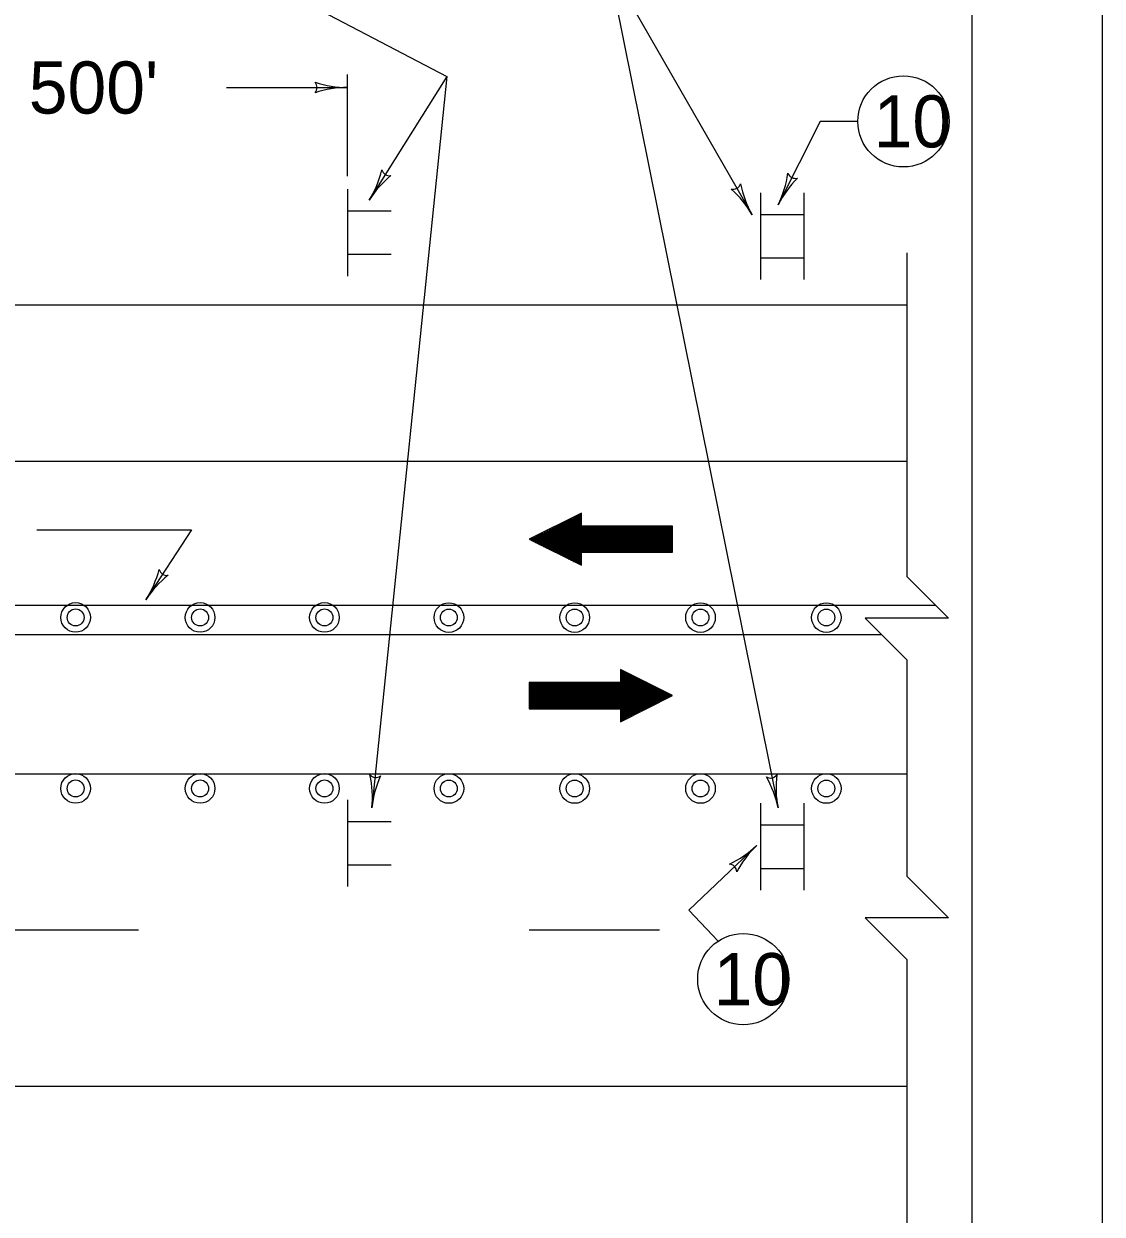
# Model space of a CAD drawing. Extents: x 1000 to 1036.3, y 1000 to 1022.
# Drawn here: x 1031.861 to 1036, y 1012.859 to 1017.429 of the extents above; entities that cross this region are included whole.
import ezdxf

# ---------------------------------------------------------------- set-up
doc = ezdxf.new("R2010")
doc.units = 0
doc.layers.add('Level 1', color=7, linetype='Continuous')

msp = doc.modelspace()

# ---------------------------------------------------------------- linework, layer by layer
at = {"layer": 'Level 1'}
for p, q in [((1036, 1022), (1036, 1000)), ((1035.5, 1021.5), (1035.5, 1000.5)), ((1034.1034, 1017.6582), (1034.6562, 1016.6964)), ((1034.1034, 1017.6582), (1034.7557, 1014.4192)), ((1033.4843, 1017.227), (1033.1969, 1014.4192)), ((1033.1034, 1016.7943), (1033.1034, 1016.461)), ((1034.6883, 1016.7807), (1034.6883, 1016.4473)), ((1033.1034, 1016.711), (1033.2701, 1016.711)), ((1034.6883, 1016.6973), (1034.855, 1016.6973)), ((1033.1034, 1016.5443), (1033.2701, 1016.5443)), ((1034.6883, 1016.5307), (1034.855, 1016.5307)), ((1007.25, 1016.35), (1035.25, 1016.35)), ((1007.25, 1015.75), (1035.25, 1015.75)), ((1029.0152, 1015.1973), (1035.3597, 1015.1973)), ((1029.0689, 1015.0841), (1035.1529, 1015.0841)), ((1028.2038, 1014.55), (1035.25, 1014.55)), ((1033.1034, 1014.45), (1033.1034, 1014.1167)), ((1034.6883, 1014.4366), (1034.6883, 1014.1033)), ((1033.1034, 1014.3667), (1033.2701, 1014.3667)), ((1034.6883, 1014.3533), (1034.855, 1014.3533)), ((1033.1034, 1014.2), (1033.2701, 1014.2)), ((1034.6883, 1014.1866), (1034.855, 1014.1866)), ((1031.801, 1013.95), (1032.301, 1013.95)), ((1033.801, 1013.95), (1034.301, 1013.95)), ((1007.25, 1013.35), (1035.25, 1013.35))]:
    msp.add_line(p, q, dxfattribs=at)
for points in [[(1032.0693, 1017.9677), (1033.4843, 1017.227), (1033.1859, 1016.7517)], [(1033.1034, 1016.8443), (1033.1034, 1017.2347)], [(1032.6387, 1017.1847), (1033.1034, 1017.1847)], [(1035.062, 1017.0548), (1034.9168, 1017.0548), (1034.7558, 1016.7344)], [(1034.855, 1016.7807), (1034.855, 1016.4473)], [(1035.25, 1016.55), (1035.25, 1015.307), (1035.41, 1015.147), (1035.09, 1015.147), (1035.25, 1014.987), (1035.25, 1014.1572), (1035.41, 1013.9972), (1035.09, 1013.9972), (1035.25, 1013.8372), (1035.25, 1012.75), (1035.25, 1012.55)], [(1033.9164, 1015.5079), (1034.001, 1015.5079)], [(1033.9164, 1015.5079), (1034.001, 1015.5079)], [(1033.9264, 1015.5129), (1034.001, 1015.5129)], [(1033.9364, 1015.5179), (1034.001, 1015.5179)], [(1033.9463, 1015.5229), (1034.001, 1015.5229)], [(1033.9563, 1015.5279), (1034.001, 1015.5279)], [(1033.9663, 1015.5329), (1034.001, 1015.5329)], [(1033.9763, 1015.5379), (1034.001, 1015.5379)], [(1033.9862, 1015.5429), (1034.001, 1015.5429)], [(1033.9962, 1015.5479), (1034.001, 1015.5479)], [(1031.9099, 1015.4868), (1032.5036, 1015.4868), (1032.3291, 1015.2182)], [(1033.8268, 1015.4629), (1034.351, 1015.4629)], [(1033.8368, 1015.4679), (1034.351, 1015.4679)], [(1033.8468, 1015.4729), (1034.351, 1015.4729)], [(1033.8567, 1015.4779), (1034.351, 1015.4779)], [(1033.8667, 1015.4829), (1034.351, 1015.4829)], [(1033.8766, 1015.4879), (1034.351, 1015.4879)], [(1033.8866, 1015.4929), (1034.351, 1015.4929)], [(1033.8965, 1015.4979), (1034.351, 1015.4979)], [(1033.9065, 1015.5029), (1034.001, 1015.5029)], [(1033.8052, 1015.4479), (1034.351, 1015.4479)], [(1033.8068, 1015.4529), (1034.351, 1015.4529)], [(1033.8152, 1015.4429), (1034.351, 1015.4429)], [(1033.8152, 1015.4429), (1034.351, 1015.4429)], [(1033.8168, 1015.4579), (1034.351, 1015.4579)], [(1033.8253, 1015.4379), (1034.351, 1015.4379)], [(1033.8353, 1015.4329), (1034.351, 1015.4329)], [(1033.8453, 1015.4279), (1034.351, 1015.4279)], [(1033.8553, 1015.4229), (1034.351, 1015.4229)], [(1033.8653, 1015.4179), (1034.351, 1015.4179)], [(1033.8754, 1015.4129), (1034.351, 1015.4129)], [(1033.8854, 1015.4079), (1034.351, 1015.4079)], [(1033.8955, 1015.4029), (1034.351, 1015.4029)], [(1033.9005, 1015.4004), (1034.351, 1015.4004)], [(1033.9105, 1015.3954), (1034.001, 1015.3954)], [(1033.9206, 1015.3904), (1034.001, 1015.3904)], [(1033.9306, 1015.3854), (1034.001, 1015.3854)], [(1033.9407, 1015.3804), (1034.001, 1015.3804)], [(1033.9507, 1015.3754), (1034.001, 1015.3754)], [(1033.9608, 1015.3704), (1034.001, 1015.3704)], [(1033.9708, 1015.3654), (1034.001, 1015.3654)], [(1033.9808, 1015.3604), (1034.001, 1015.3604)], [(1033.9908, 1015.3554), (1034.001, 1015.3554)], [(1034.0008, 1015.3504), (1034.001, 1015.3504)], [(1034.1512, 1014.9496), (1034.151, 1014.9496)], [(1034.1612, 1014.9446), (1034.151, 1014.9446)], [(1034.1712, 1014.9396), (1034.151, 1014.9396)], [(1034.1813, 1014.9346), (1034.151, 1014.9346)], [(1034.1913, 1014.9296), (1034.151, 1014.9296)], [(1034.2013, 1014.9246), (1034.151, 1014.9246)], [(1034.2113, 1014.9196), (1034.151, 1014.9196)], [(1034.2214, 1014.9146), (1034.151, 1014.9146)], [(1034.2515, 1014.8996), (1033.801, 1014.8996)], [(1034.2565, 1014.8971), (1033.801, 1014.8971)], [(1034.2666, 1014.8921), (1033.801, 1014.8921)], [(1034.2766, 1014.8871), (1033.801, 1014.8871)], [(1034.2867, 1014.8821), (1033.801, 1014.8821)], [(1034.2967, 1014.8771), (1033.801, 1014.8771)], [(1034.3068, 1014.8721), (1033.801, 1014.8721)], [(1034.3168, 1014.8671), (1033.801, 1014.8671)], [(1034.2314, 1014.9096), (1034.151, 1014.9096)], [(1034.2415, 1014.9046), (1034.151, 1014.9046)], [(1034.3268, 1014.8621), (1033.801, 1014.8621)], [(1034.3368, 1014.8571), (1033.801, 1014.8571)], [(1034.3368, 1014.8571), (1033.801, 1014.8571)], [(1034.3468, 1014.8521), (1033.801, 1014.8521)], [(1034.3452, 1014.8471), (1033.801, 1014.8471)], [(1034.3352, 1014.8421), (1033.801, 1014.8421)], [(1034.3253, 1014.8371), (1033.801, 1014.8371)], [(1034.3153, 1014.8321), (1033.801, 1014.8321)], [(1034.3053, 1014.8271), (1033.801, 1014.8271)], [(1034.2953, 1014.8221), (1033.801, 1014.8221)], [(1034.2853, 1014.8171), (1033.801, 1014.8171)], [(1034.2754, 1014.8121), (1033.801, 1014.8121)], [(1034.2654, 1014.8071), (1033.801, 1014.8071)], [(1034.2555, 1014.8021), (1033.801, 1014.8021)], [(1034.2455, 1014.7971), (1034.151, 1014.7971)], [(1034.2356, 1014.7921), (1034.151, 1014.7921)], [(1034.2356, 1014.7921), (1034.151, 1014.7921)], [(1034.2256, 1014.7871), (1034.151, 1014.7871)], [(1034.2156, 1014.7821), (1034.151, 1014.7821)], [(1034.2057, 1014.7771), (1034.151, 1014.7771)], [(1034.1957, 1014.7721), (1034.151, 1014.7721)], [(1034.1858, 1014.7671), (1034.151, 1014.7671)], [(1034.1758, 1014.7621), (1034.151, 1014.7621)], [(1034.1658, 1014.7571), (1034.151, 1014.7571)], [(1034.1558, 1014.7521), (1034.151, 1014.7521)], [(1034.855, 1014.4366), (1034.855, 1014.1033)], [(1034.6737, 1014.2745), (1034.4138, 1014.0257), (1034.5263, 1013.9074)]]:
    msp.add_lwpolyline(points, dxfattribs=at)
for points in [[(1033.801, 1015.45), (1034.001, 1015.3503), (1034.001, 1015.4003), (1034.351, 1015.4003), (1034.351, 1015.5004), (1034.001, 1015.5004), (1034.001, 1015.5504)], [(1034.351, 1014.85), (1034.151, 1014.9497), (1034.151, 1014.8997), (1033.801, 1014.8997), (1033.801, 1014.7996), (1034.151, 1014.7996), (1034.151, 1014.7496)]]:
    msp.add_lwpolyline(points, close=True, dxfattribs=at)
for centre, radius in [((1035.237, 1017.0548), 0.175), ((1032.0594, 1015.15), 0.0569), ((1032.537, 1015.15), 0.0569), ((1033.0146, 1015.15), 0.0569), ((1033.4921, 1015.1497), 0.0569), ((1033.9751, 1015.1497), 0.0569), ((1034.4581, 1015.1497), 0.0569), ((1034.9411, 1015.1497), 0.0569), ((1032.0594, 1015.15), 0.0325), ((1032.537, 1015.15), 0.0325), ((1033.0146, 1015.15), 0.0325), ((1033.4921, 1015.1497), 0.0325), ((1033.9751, 1015.1497), 0.0325), ((1034.4581, 1015.1497), 0.0325), ((1034.9411, 1015.1497), 0.0325), ((1032.0594, 1014.4935), 0.0569), ((1032.537, 1014.4935), 0.0569), ((1033.0146, 1014.4935), 0.0569), ((1033.4921, 1014.4932), 0.0569), ((1033.9751, 1014.4932), 0.0569), ((1034.4581, 1014.4932), 0.0569), ((1034.9411, 1014.4932), 0.0569), ((1032.0594, 1014.4935), 0.0325), ((1032.537, 1014.4935), 0.0325), ((1033.0146, 1014.4935), 0.0325), ((1033.4921, 1014.4932), 0.0325), ((1033.9751, 1014.4932), 0.0325), ((1034.4581, 1014.4932), 0.0325), ((1034.9411, 1014.4932), 0.0325), ((1034.6224, 1013.7612), 0.175)]:
    msp.add_circle(centre, radius, dxfattribs=at)
for centre, radius, start, end in [((1032.9549, 1017.1847), 0.0312, 318.7746, 40.8913), ((1033.1034, 1017.5753), 0.3906, 251.3472, 269.9939), ((1033.1034, 1016.794), 0.3906, 90, 108.6688), ((1033.1034, 1016.794), 0.3906, 89.9878, 90), ((1032.8551, 1016.9594), 0.3906, 327.8792, 346.548), ((1033.5167, 1016.544), 0.3906, 129.2264, 147.8731), ((1033.2649, 1016.8774), 0.0313, 196.6538, 278.7705), ((1034.4068, 1016.9098), 0.3906, 333.3158, 351.9846), ((1035.1049, 1016.559), 0.3906, 134.663, 153.3097), ((1034.8226, 1016.8671), 0.0312, 202.0904, 284.2071), ((1034.5822, 1016.8252), 0.0313, 258.662, 340.7787), ((1034.3175, 1016.5018), 0.3906, 29.8874, 48.5562), ((1034.9948, 1016.8911), 0.3906, 191.2346, 209.8813), ((1032.8551, 1016.9594), 0.3906, 327.867, 327.8792), ((1034.3175, 1016.5018), 0.3906, 29.8752, 29.8874), ((1034.4068, 1016.9098), 0.3906, 333.3036, 333.3158), ((1032.0015, 1015.4309), 0.3906, 326.9961, 345.6649), ((1032.41, 1015.3427), 0.0312, 195.7707, 277.8874), ((1032.6567, 1015.0054), 0.3906, 128.3433, 146.99), ((1032.0015, 1015.4309), 0.3906, 326.9839, 326.9961), ((1033.2121, 1014.5669), 0.0313, 222.93, 305.0467), ((1032.8083, 1014.4589), 0.3906, 354.1554, 12.8242), ((1033.5855, 1014.3794), 0.3906, 155.5026, 174.1493), ((1034.7264, 1014.5648), 0.0313, 240.1602, 322.2769), ((1034.3727, 1014.3421), 0.3906, 11.3856, 30.0544), ((1035.1386, 1014.4963), 0.3906, 172.7328, 191.3795), ((1032.8083, 1014.4589), 0.3906, 354.1432, 354.1554), ((1034.3727, 1014.3421), 0.3906, 11.3734, 11.3856), ((1034.4035, 1014.5567), 0.3906, 295.0991, 313.7459), ((1034.9438, 1013.9923), 0.3906, 133.752, 152.4208), ((1034.9438, 1013.9923), 0.3906, 133.7398, 133.752), ((1034.5663, 1014.1718), 0.0313, 2.5266, 84.6433)]:
    msp.add_arc(centre, radius, start, end, dxfattribs=at)

# ---------------------------------------------------------------- texts
for s, p in [("500'", (1031.8795, 1017.0847)), ('10', (1035.1228, 1016.9548)), ('10', (1034.5083, 1013.6612))]:
    msp.add_text(s, height=0.2, dxfattribs=at).set_placement(p)

doc.saveas('drawing.dxf')
